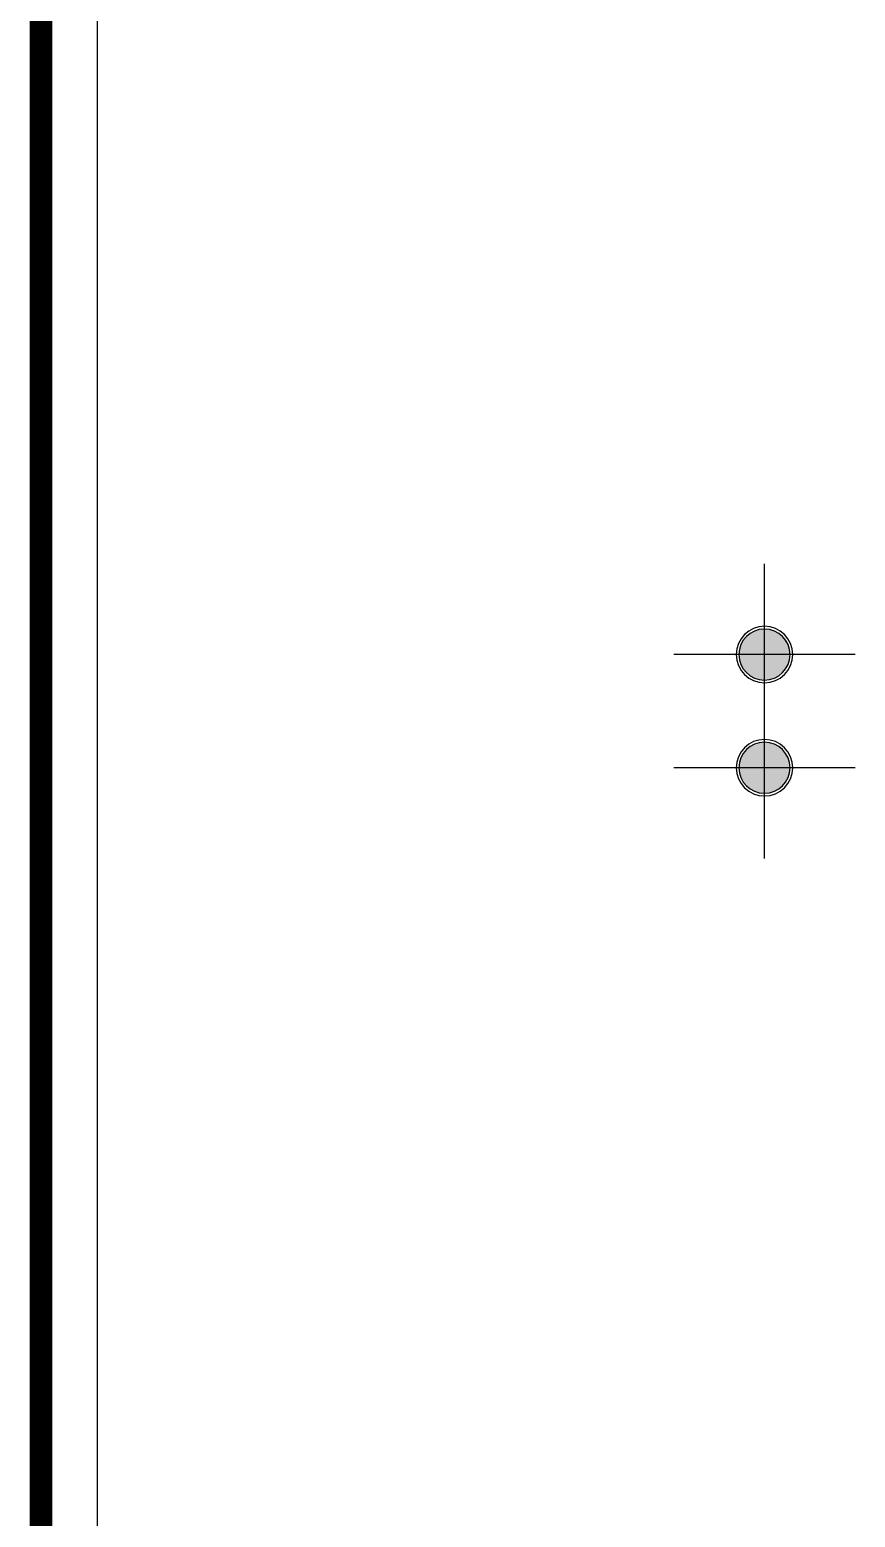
# Model space of a CAD drawing. Header units: millimetres. Extents: x 145965 to 228269, y 99354 to 115204.
# Drawn here: x 201888 to 202618, y 109304 to 110619 of the extents above; entities that cross this region are included whole.
import ezdxf

# ---------------------------------------------------------------- set-up
doc = ezdxf.new("R2010")
doc.units = ezdxf.units.MM
doc.header["$LTSCALE"] = 50
doc.linetypes.add('HID', pattern=[2.5, 1.5, -1])
doc.layers.add('3.기호.계단선', color=30, linetype='Continuous')
doc.layers.add('RC-LIGHT', color=7, linetype='Continuous')

# ---------------------------------------------------------------- blocks, each defined once
blk = doc.blocks.new('1')
at = {"linetype": 'Continuous'}
h = blk.add_hatch(color=4, dxfattribs=at)
h.dxf.hatch_style = 1
edge = h.paths.add_edge_path()
edge.add_arc((11539653.5, -14273503.8), 37.5, 0, 360)
at = {"color": 1, "linetype": 'Continuous'}
for p, q in [((11539653.5, -14273637.1), (11539653.5, -14273370.5)), ((11539520.2, -14273503.8), (11539786.8, -14273503.8))]:
    blk.add_line(p, q, dxfattribs=at)
at = {"color": 4, "linetype": 'Continuous'}
for radius in [41.5, 37.5]:
    blk.add_circle((11539653.5, -14273503.8), radius, dxfattribs=at)

msp = doc.modelspace()

# ---------------------------------------------------------------- linework, layer by layer
at = {"layer": '3.기호.계단선', "color": 10, "linetype": 'HID', "const_width": 20}
msp.add_lwpolyline([(201897.9, 111594.4), (201897.9, 108239.4)], dxfattribs=at)
at = {"layer": 'RC-LIGHT'}
msp.add_line((201947.9, 108239.4), (201947.9, 111594.4), dxfattribs=at)

# ---------------------------------------------------------------- block references
at = {"layer": 'RC-LIGHT', "xscale": -0.6024096385271789, "yscale": 0.6024096385271789, "zscale": 0.6024096385271789, "rotation": 359.9999999999996}
for p in [(7154136.4, 8708563.2), (7154136.4, 8708463.2)]:
    msp.add_blockref('1', p, dxfattribs=at)

doc.saveas('drawing.dxf')
